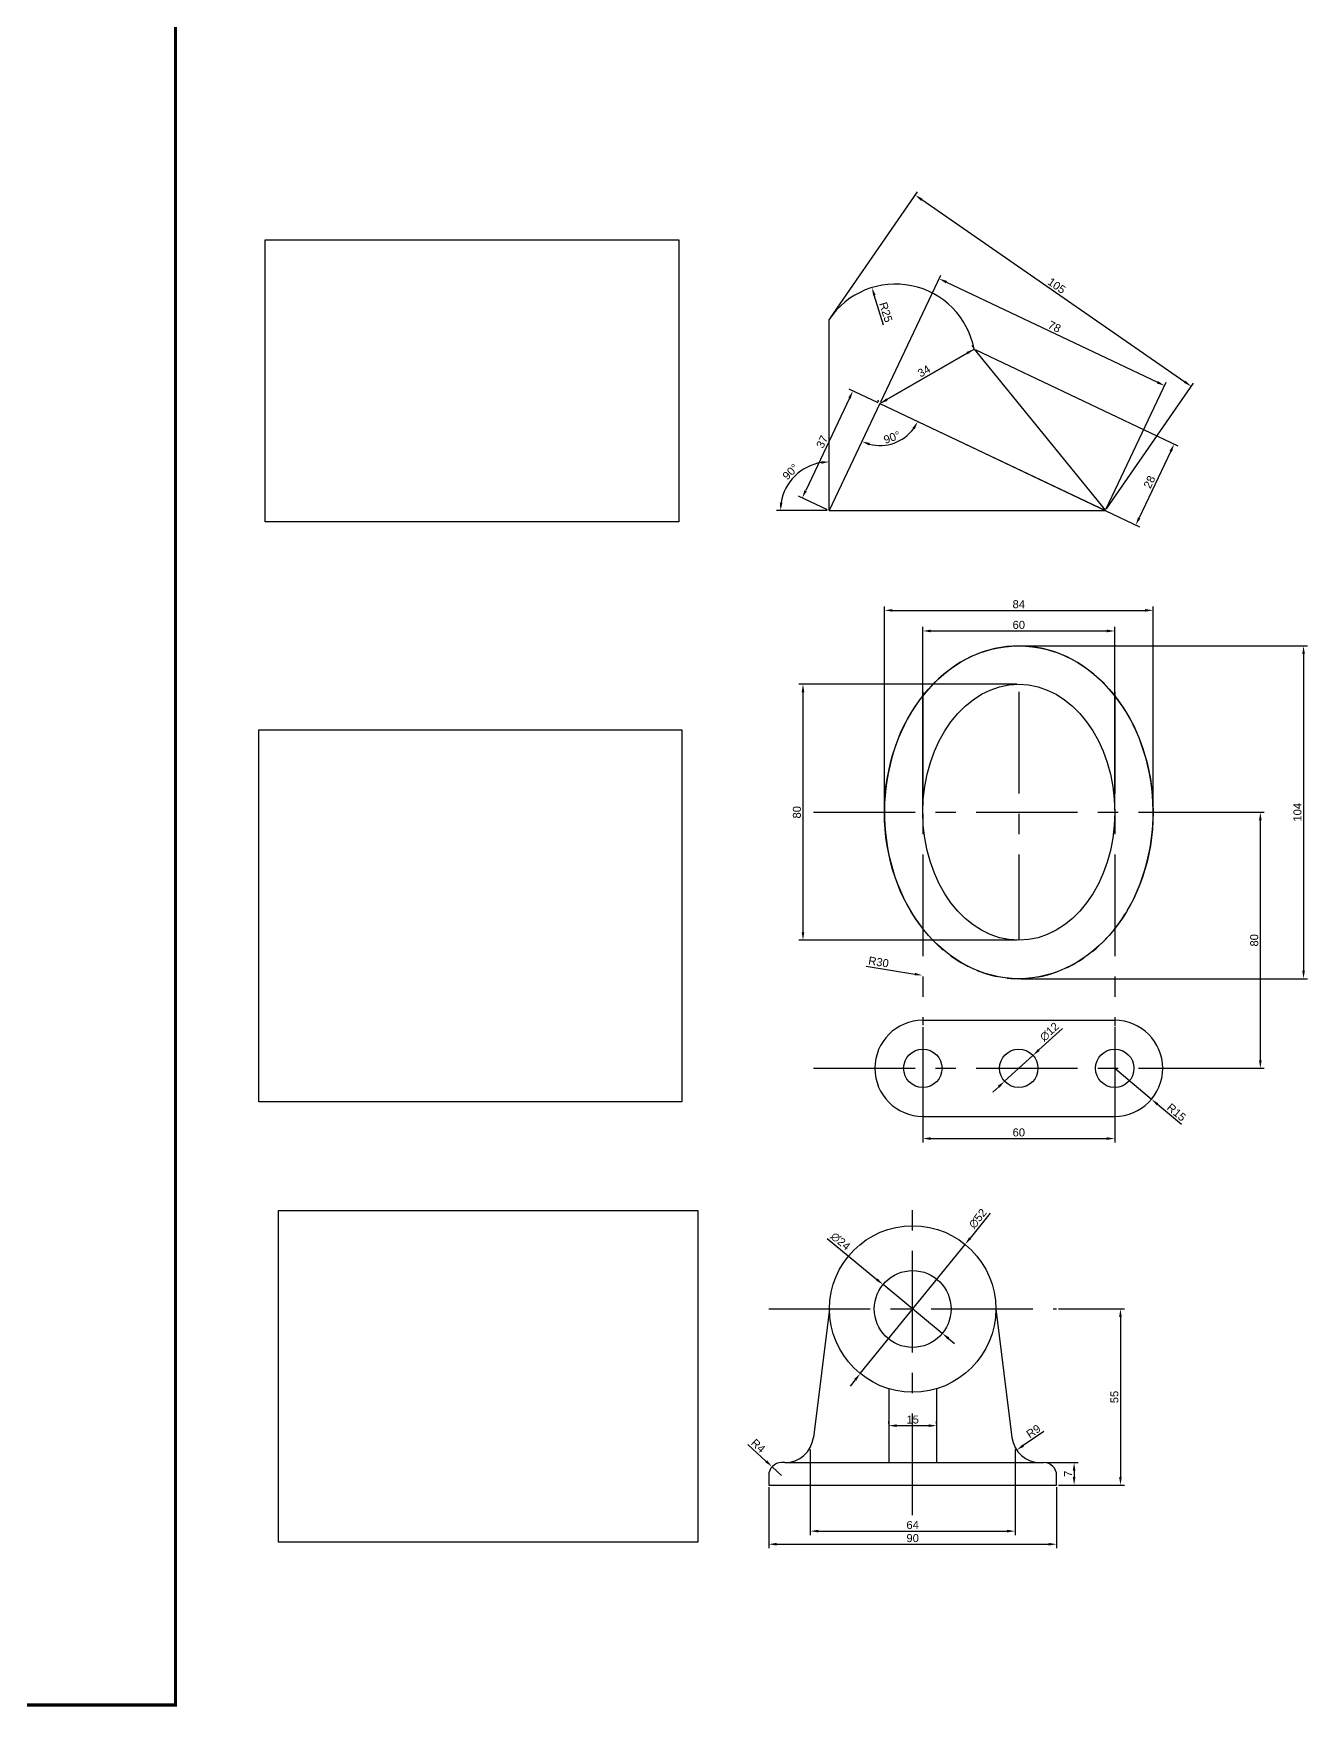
# Model space of a CAD drawing. Header units: millimetres. Extents: x -11 to 1152, y -49 to 996.
# Drawn here: x 753 to 1152, y -49 to 473 of the extents above; entities that cross this region are included whole.
import ezdxf

# ---------------------------------------------------------------- set-up
doc = ezdxf.new("R2010")
doc.units = ezdxf.units.MM
doc.linetypes.add('CENTER', pattern=[50.8, 31.75, -6.35, 6.35, -6.35])
doc.linetypes.add('HIDDEN', pattern=[9.525, 6.35, -3.175])
for name, color, linetype in [('不可见的轮廓线', 4, 'HIDDEN'), ('中心线', 1, 'CENTER'), ('尺寸线', 5, 'Continuous'), ('标题栏', 7, 'Continuous')]:
    doc.layers.add(name, color=color, linetype=linetype)
doc.layers.add('可见的轮廓线', color=3, linetype='Continuous', lineweight=30)
doc.styles.get("Standard").update_dxf_attribs({"font": 'arial.ttf'})
doc.dimstyles.new('ISO-25', dxfattribs={"dimtxt": 2.5, "dimasz": 2.5, "dimexe": 1.25, "dimexo": 0.625, "dimtad": 1, "dimdec": 0, "dimtxsty": 'Standard', "dimcen": 2.5, "dimadec": 0, "dimazin": 0, "dimtfac": 1, "dimtdec": 0, "dimtmove": 0, "dimatfit": 3, "dimfxl": 1, "dimarcsym": 0})
picture_1 = doc.add_image_def('image9.jpg', size_in_pixel=(553, 437))
picture_2 = doc.add_image_def('image10.jpg', size_in_pixel=(554, 487))
picture_3 = doc.add_image_def('image11.jpg', size_in_pixel=(554, 377))

# ---------------------------------------------------------------- blocks, each defined once
blk = doc.blocks.new('*D96')
at = {"layer": 'Defpoints', "color": 0, "transparency": 16777216}
for p in [(984.3, 25.49), (987.24, 22.78)]:
    blk.add_point(p, dxfattribs=at)
at = {"layer": '尺寸线', "color": 0, "lineweight": -2, "transparency": 16777216}
for p, q in [((976.75, 32.45), (982.46, 27.18)), ((987.24, 22.78), (984.3, 25.49))]:
    blk.add_line(p, q, dxfattribs=at)
at = {"layer": '尺寸线', "color": 0, "transparency": 16777216}
blk.add_solid([(982.75, 27.49), (982.18, 26.88), (984.3, 25.49)], dxfattribs=at)
at = {"layer": '尺寸线', "color": 0, "transparency": 16777216, "insert": (979.96, 32.04), "char_height": 2.5, "attachment_point": 5, "rotation": 317.3446}
blk.add_mtext('R4', dxfattribs=at)
blk = doc.blocks.new('*D97')
at = {"layer": 'Defpoints', "color": 0, "transparency": 16777216}
for p in [(1068.19, 35.78), (1060.76, 30.7)]:
    blk.add_point(p, dxfattribs=at)
at = {"layer": '尺寸线', "color": 0, "lineweight": -2, "transparency": 16777216}
blk.add_line((1069.25, 36.5), (1062.82, 32.11), dxfattribs=at)
at = {"layer": '尺寸线', "color": 0, "transparency": 16777216}
blk.add_solid([(1062.59, 32.45), (1063.06, 31.77), (1060.76, 30.7)], dxfattribs=at)
at = {"layer": '尺寸线', "color": 0, "transparency": 16777216, "insert": (1066, 36.58), "char_height": 2.5, "attachment_point": 5, "rotation": 34.3525}
blk.add_mtext('R9', dxfattribs=at)
blk = doc.blocks.new('*D98')
at = {"layer": 'Defpoints', "color": 0, "transparency": 16777216}
for p in [(1018.98, 82.4), (1037.51, 67.15)]:
    blk.add_point(p, dxfattribs=at)
at = {"layer": '尺寸线', "color": 0, "lineweight": -2, "transparency": 16777216}
for p, q in [((1001.5, 96.79), (1017.05, 83.99)), ((1037.51, 67.15), (1018.98, 82.4)), ((1039.44, 65.56), (1041.37, 63.98))]:
    blk.add_line(p, q, dxfattribs=at)
at = {"layer": '尺寸线', "color": 0, "transparency": 16777216}
for points in [[(1017.31, 84.31), (1016.78, 83.67), (1018.98, 82.4)], [(1039.7, 65.89), (1039.18, 65.24), (1037.51, 67.15)]]:
    blk.add_solid(points, dxfattribs=at)
at = {"layer": '尺寸线', "color": 0, "transparency": 16777216, "insert": (1005.67, 95.91), "char_height": 2.5, "attachment_point": 5, "rotation": 320.5459}
blk.add_mtext('∅24', dxfattribs=at)
blk = doc.blocks.new('*D99')
at = {"layer": 'Defpoints', "color": 0, "transparency": 16777216}
for p in [(1044.62, 94.97), (1011.86, 54.59)]:
    blk.add_point(p, dxfattribs=at)
at = {"layer": '尺寸线', "color": 0, "lineweight": -2, "transparency": 16777216}
for p, q in [((1052.52, 104.7), (1046.2, 96.91)), ((1011.86, 54.59), (1044.62, 94.97)), ((1010.29, 52.65), (1008.71, 50.71))]:
    blk.add_line(p, q, dxfattribs=at)
at = {"layer": '尺寸线', "color": 0, "transparency": 16777216}
for points in [[(1045.88, 97.17), (1046.52, 96.65), (1044.62, 94.97)], [(1009.96, 52.91), (1010.61, 52.38), (1011.86, 54.59)]]:
    blk.add_solid(points, dxfattribs=at)
at = {"layer": '尺寸线', "color": 0, "transparency": 16777216, "insert": (1048.61, 103.02), "char_height": 2.5, "attachment_point": 5, "rotation": 50.9475}
blk.add_mtext('∅52', dxfattribs=at)
blk = doc.blocks.new('*D100')
at = {"layer": 'Defpoints', "color": 0, "transparency": 16777216}
for p in [(1020.74, 38.33), (1035.74, 38.33), (1035.74, 38.33)]:
    blk.add_point(p, dxfattribs=at)
at = {"layer": '尺寸线', "color": 0, "lineweight": -2, "transparency": 16777216}
for p, q in [((1020.74, 38.96), (1020.74, 39.58)), ((1023.24, 38.33), (1033.24, 38.33)), ((1035.74, 38.96), (1035.74, 39.58))]:
    blk.add_line(p, q, dxfattribs=at)
at = {"layer": '尺寸线', "color": 0, "transparency": 16777216}
for points in [[(1023.24, 38.75), (1023.24, 37.91), (1020.74, 38.33)], [(1033.24, 38.75), (1033.24, 37.91), (1035.74, 38.33)]]:
    blk.add_solid(points, dxfattribs=at)
at = {"layer": '尺寸线', "color": 0, "transparency": 16777216, "insert": (1028.24, 40.23), "char_height": 2.5, "attachment_point": 5}
blk.add_mtext('15', dxfattribs=at)
blk = doc.blocks.new('*D101')
at = {"layer": 'Defpoints', "color": 0, "transparency": 16777216}
for p in [(983.24, 19.78), (1073.24, 19.78), (1073.24, 1.28)]:
    blk.add_point(p, dxfattribs=at)
at = {"layer": '尺寸线', "color": 0, "lineweight": -2, "transparency": 16777216}
for p, q in [((983.24, 19.15), (983.24, 0.03)), ((1073.24, 19.15), (1073.24, 0.03)), ((985.74, 1.28), (1070.74, 1.28))]:
    blk.add_line(p, q, dxfattribs=at)
at = {"layer": '尺寸线', "color": 0, "transparency": 16777216}
for points in [[(985.74, 1.7), (985.74, 0.86), (983.24, 1.28)], [(1070.74, 1.7), (1070.74, 0.86), (1073.24, 1.28)]]:
    blk.add_solid(points, dxfattribs=at)
at = {"layer": '尺寸线', "color": 0, "transparency": 16777216, "insert": (1028.24, 3.18), "char_height": 2.5, "attachment_point": 5}
blk.add_mtext('90', dxfattribs=at)
blk = doc.blocks.new('*D102')
at = {"layer": 'Defpoints', "color": 0, "transparency": 16777216}
for p in [(996.24, 31.55), (1060.24, 31.55), (1060.24, 5.39)]:
    blk.add_point(p, dxfattribs=at)
at = {"layer": '尺寸线', "color": 0, "lineweight": -2, "transparency": 16777216}
for p, q in [((996.24, 30.93), (996.24, 4.14)), ((1060.24, 30.93), (1060.24, 4.14)), ((998.74, 5.39), (1057.74, 5.39))]:
    blk.add_line(p, q, dxfattribs=at)
at = {"layer": '尺寸线', "color": 0, "transparency": 16777216}
for points in [[(998.74, 5.8), (998.74, 4.97), (996.24, 5.39)], [(1057.74, 5.8), (1057.74, 4.97), (1060.24, 5.39)]]:
    blk.add_solid(points, dxfattribs=at)
at = {"layer": '尺寸线', "color": 0, "transparency": 16777216, "insert": (1028.24, 7.29), "char_height": 2.5, "attachment_point": 5}
blk.add_mtext('64', dxfattribs=at)
blk = doc.blocks.new('*D103')
at = {"layer": 'Defpoints', "color": 0, "transparency": 16777216}
for p in [(1069.24, 26.78), (1073.24, 19.78), (1078.71, 19.78)]:
    blk.add_point(p, dxfattribs=at)
at = {"layer": '尺寸线', "color": 0, "lineweight": -2, "transparency": 16777216}
for p, q in [((1069.87, 26.78), (1079.96, 26.78)), ((1078.71, 24.28), (1078.71, 22.28)), ((1073.87, 19.78), (1079.96, 19.78))]:
    blk.add_line(p, q, dxfattribs=at)
at = {"layer": '尺寸线', "color": 0, "transparency": 16777216}
for points in [[(1078.29, 24.28), (1079.13, 24.28), (1078.71, 26.78)], [(1078.29, 22.28), (1079.13, 22.28), (1078.71, 19.78)]]:
    blk.add_solid(points, dxfattribs=at)
at = {"layer": '尺寸线', "color": 0, "transparency": 16777216, "insert": (1076.84, 23.28), "char_height": 2.5, "attachment_point": 5, "rotation": 90}
blk.add_mtext('7', dxfattribs=at)
blk = doc.blocks.new('*D104')
at = {"layer": 'Defpoints', "color": 0, "transparency": 16777216}
for p in [(1073.24, 74.78), (1073.24, 19.78), (1093.2, 19.78)]:
    blk.add_point(p, dxfattribs=at)
at = {"layer": '尺寸线', "color": 0, "lineweight": -2, "transparency": 16777216}
for p, q in [((1073.87, 74.78), (1094.45, 74.78)), ((1093.2, 72.28), (1093.2, 22.28)), ((1073.87, 19.78), (1094.45, 19.78))]:
    blk.add_line(p, q, dxfattribs=at)
at = {"layer": '尺寸线', "color": 0, "transparency": 16777216}
for points in [[(1092.79, 72.28), (1093.62, 72.28), (1093.2, 74.78)], [(1092.79, 22.28), (1093.62, 22.28), (1093.2, 19.78)]]:
    blk.add_solid(points, dxfattribs=at)
at = {"layer": '尺寸线', "color": 0, "transparency": 16777216, "insert": (1091.31, 47.28), "char_height": 2.5, "attachment_point": 5, "rotation": 90}
blk.add_mtext('55', dxfattribs=at)
blk = doc.blocks.new('*D105')
at = {"layer": 'Defpoints', "color": 0, "transparency": 16777216}
for p in [(1061.42, 281.97), (1061.42, 177.97), (1150.44, 177.97)]:
    blk.add_point(p, dxfattribs=at)
at = {"layer": '尺寸线', "color": 0, "lineweight": -2, "transparency": 16777216}
for p, q in [((1062.04, 281.97), (1151.69, 281.97)), ((1150.44, 279.47), (1150.44, 180.47)), ((1062.04, 177.97), (1151.69, 177.97))]:
    blk.add_line(p, q, dxfattribs=at)
at = {"layer": '尺寸线', "color": 0, "transparency": 16777216}
for points in [[(1150.03, 279.47), (1150.86, 279.47), (1150.44, 281.97)], [(1150.03, 180.47), (1150.86, 180.47), (1150.44, 177.97)]]:
    blk.add_solid(points, dxfattribs=at)
at = {"layer": '尺寸线', "color": 0, "transparency": 16777216, "insert": (1148.54, 229.97), "char_height": 2.5, "attachment_point": 5, "rotation": 90}
blk.add_mtext('104', dxfattribs=at)
blk = doc.blocks.new('*D106')
at = {"layer": 'Defpoints', "color": 0, "transparency": 16777216}
for p in [(1103.42, 229.97), (1106.42, 149.97), (1136.93, 149.97)]:
    blk.add_point(p, dxfattribs=at)
at = {"layer": '尺寸线', "color": 0, "lineweight": -2, "transparency": 16777216}
for p, q in [((1104.04, 229.97), (1138.18, 229.97)), ((1136.93, 227.47), (1136.93, 152.47)), ((1107.04, 149.97), (1138.18, 149.97))]:
    blk.add_line(p, q, dxfattribs=at)
at = {"layer": '尺寸线', "color": 0, "transparency": 16777216}
for points in [[(1136.52, 227.47), (1137.35, 227.47), (1136.93, 229.97)], [(1136.52, 152.47), (1137.35, 152.47), (1136.93, 149.97)]]:
    blk.add_solid(points, dxfattribs=at)
at = {"layer": '尺寸线', "color": 0, "transparency": 16777216, "insert": (1135.03, 189.97), "char_height": 2.5, "attachment_point": 5, "rotation": 90}
blk.add_mtext('80', dxfattribs=at)
blk = doc.blocks.new('*D107')
at = {"layer": 'Defpoints', "color": 0, "transparency": 16777216}
for p in [(1031.42, 163.49), (1091.42, 163.49), (1091.42, 128.03)]:
    blk.add_point(p, dxfattribs=at)
at = {"layer": '尺寸线', "color": 0, "lineweight": -2, "transparency": 16777216}
for p, q in [((1031.42, 162.86), (1031.42, 126.78)), ((1091.42, 162.86), (1091.42, 126.78)), ((1033.92, 128.03), (1088.92, 128.03))]:
    blk.add_line(p, q, dxfattribs=at)
at = {"layer": '尺寸线', "color": 0, "transparency": 16777216}
for points in [[(1033.92, 128.45), (1033.92, 127.61), (1031.42, 128.03)], [(1088.92, 128.45), (1088.92, 127.61), (1091.42, 128.03)]]:
    blk.add_solid(points, dxfattribs=at)
at = {"layer": '尺寸线', "color": 0, "transparency": 16777216, "insert": (1061.42, 129.93), "char_height": 2.5, "attachment_point": 5}
blk.add_mtext('60', dxfattribs=at)
blk = doc.blocks.new('*D108')
at = {"layer": 'Defpoints', "color": 0, "transparency": 16777216}
for p in [(1061.42, 269.97), (993.95, 189.97), (1061.42, 189.97)]:
    blk.add_point(p, dxfattribs=at)
at = {"layer": '尺寸线', "color": 0, "lineweight": -2, "transparency": 16777216}
for p, q in [((1060.79, 269.97), (992.7, 269.97)), ((993.95, 267.47), (993.95, 192.47)), ((1060.79, 189.97), (992.7, 189.97))]:
    blk.add_line(p, q, dxfattribs=at)
at = {"layer": '尺寸线', "color": 0, "transparency": 16777216}
for points in [[(993.53, 267.47), (994.36, 267.47), (993.95, 269.97)], [(993.53, 192.47), (994.36, 192.47), (993.95, 189.97)]]:
    blk.add_solid(points, dxfattribs=at)
at = {"layer": '尺寸线', "color": 0, "transparency": 16777216, "insert": (992.05, 229.97), "char_height": 2.5, "attachment_point": 5, "rotation": 90}
blk.add_mtext('80', dxfattribs=at)
blk = doc.blocks.new('*D109')
at = {"layer": 'Defpoints', "color": 0, "transparency": 16777216}
for p in [(1065.85, 154.01), (1056.98, 145.92)]:
    blk.add_point(p, dxfattribs=at)
at = {"layer": '尺寸线', "color": 0, "lineweight": -2, "transparency": 16777216}
for p, q in [((1075.1, 162.46), (1067.69, 155.7)), ((1056.98, 145.92), (1065.85, 154.01)), ((1055.14, 144.24), (1053.29, 142.55))]:
    blk.add_line(p, q, dxfattribs=at)
at = {"layer": '尺寸线', "color": 0, "transparency": 16777216}
for points in [[(1067.41, 156.01), (1067.97, 155.39), (1065.85, 154.01)], [(1054.86, 144.55), (1055.42, 143.93), (1056.98, 145.92)]]:
    blk.add_solid(points, dxfattribs=at)
at = {"layer": '尺寸线', "color": 0, "transparency": 16777216, "insert": (1070.99, 161.38), "char_height": 2.5, "attachment_point": 5, "rotation": 42.3858}
blk.add_mtext('∅12', dxfattribs=at)
blk = doc.blocks.new('*D110')
at = {"layer": 'Defpoints', "color": 0, "transparency": 16777216}
for p in [(1091.42, 149.97), (1102.9, 140.32)]:
    blk.add_point(p, dxfattribs=at)
at = {"layer": '尺寸线', "color": 0, "lineweight": -2, "transparency": 16777216}
for p, q in [((1091.42, 149.97), (1102.9, 140.32)), ((1112.27, 132.44), (1104.81, 138.71))]:
    blk.add_line(p, q, dxfattribs=at)
at = {"layer": '尺寸线', "color": 0, "transparency": 16777216}
blk.add_solid([(1105.08, 139.03), (1104.54, 138.39), (1102.9, 140.32)], dxfattribs=at)
at = {"layer": '尺寸线', "color": 0, "transparency": 16777216, "insert": (1110.72, 136.22), "char_height": 2.5, "attachment_point": 5, "rotation": 319.9436}
blk.add_mtext('R15', dxfattribs=at)
blk = doc.blocks.new('*D111')
at = {"layer": 'Defpoints', "color": 0, "transparency": 16777216}
for p in [(1001.79, 183.84), (1031.39, 178.98)]:
    blk.add_point(p, dxfattribs=at)
at = {"layer": '尺寸线', "color": 0, "lineweight": -2, "transparency": 16777216}
blk.add_line((1013.72, 181.88), (1028.93, 179.39), dxfattribs=at)
at = {"layer": '尺寸线', "color": 0, "transparency": 16777216}
blk.add_solid([(1028.99, 179.8), (1028.86, 178.98), (1031.39, 178.98)], dxfattribs=at)
at = {"layer": '尺寸线', "color": 0, "transparency": 16777216, "insert": (1017.59, 183.18), "char_height": 2.5, "attachment_point": 5, "rotation": 350.6881}
blk.add_mtext('R30', dxfattribs=at)
blk = doc.blocks.new('*D112')
at = {"layer": 'Defpoints', "color": 0, "transparency": 16777216}
for p in [(1015.52, 393.89), (1022.88, 370), (1103.42, 293.06), (1019.42, 229.97), (1103.42, 229.97)]:
    blk.add_point(p, dxfattribs=at)
at = {"layer": '尺寸线', "color": 0, "lineweight": -2, "transparency": 16777216}
for p, q in [((1019.12, 382.19), (1016.25, 391.5)), ((1019.42, 230.59), (1019.42, 294.31)), ((1021.92, 293.06), (1100.92, 293.06)), ((1103.42, 230.59), (1103.42, 294.31))]:
    blk.add_line(p, q, dxfattribs=at)
at = {"layer": '尺寸线', "color": 0, "transparency": 16777216}
for points in [[(1016.65, 391.62), (1015.85, 391.38), (1015.52, 393.89)], [(1021.92, 293.47), (1021.92, 292.64), (1019.42, 293.06)], [(1100.92, 293.47), (1100.92, 292.64), (1103.42, 293.06)]]:
    blk.add_solid(points, dxfattribs=at)
at = {"layer": '尺寸线', "color": 0, "transparency": 16777216, "insert": (1019.87, 386.21), "char_height": 2.5, "attachment_point": 5, "rotation": 287.1209}
blk.add_mtext('R25', dxfattribs=at)
at = {"layer": '尺寸线', "color": 0, "transparency": 16777216, "insert": (1061.42, 294.96), "char_height": 2.5, "attachment_point": 5}
blk.add_mtext('84', dxfattribs=at)
blk = doc.blocks.new('*D113')
at = {"layer": 'Defpoints', "color": 0, "transparency": 16777216}
for p in [(1018.01, 357.64), (993.72, 328.21), (1002.15, 324.21), (1091.42, 286.61), (1031.42, 229.97), (1091.42, 229.97)]:
    blk.add_point(p, dxfattribs=at)
at = {"layer": '尺寸线', "color": 0, "lineweight": -2, "transparency": 16777216}
for p, q in [((1017.44, 357.91), (1008.44, 362.18)), ((1008.5, 359.38), (994.79, 330.47)), ((1001.59, 324.48), (992.59, 328.75)), ((1031.42, 230.59), (1031.42, 287.86)), ((1091.42, 230.59), (1091.42, 287.86)), ((1033.92, 286.61), (1088.92, 286.61))]:
    blk.add_line(p, q, dxfattribs=at)
at = {"layer": '尺寸线', "color": 0, "transparency": 16777216}
for points in [[(1008.13, 359.56), (1008.88, 359.21), (1009.57, 361.64)], [(994.41, 330.65), (995.16, 330.29), (993.72, 328.21)], [(1033.92, 287.03), (1033.92, 286.19), (1031.42, 286.61)], [(1088.92, 287.03), (1088.92, 286.19), (1091.42, 286.61)]]:
    blk.add_solid(points, dxfattribs=at)
at = {"layer": '尺寸线', "color": 0, "transparency": 16777216, "insert": (999.93, 345.74), "char_height": 2.5, "attachment_point": 5, "rotation": 64.6223}
blk.add_mtext('37', dxfattribs=at)
at = {"layer": '尺寸线', "color": 0, "transparency": 16777216, "insert": (1061.42, 288.51), "char_height": 2.5, "attachment_point": 5}
blk.add_mtext('60', dxfattribs=at)
blk = doc.blocks.new('*D114')
at = {"layer": 'Defpoints', "color": 0, "transparency": 16777216}
for p in [(1047.44, 374.67), (1018.01, 357.64), (1018.01, 357.64)]:
    blk.add_point(p, dxfattribs=at)
at = {"layer": '尺寸线', "color": 0, "lineweight": -2, "transparency": 16777216}
for p, q in [((1045.27, 373.42), (1020.17, 358.89)), ((1047.12, 375.21), (1046.81, 375.76)), ((1017.7, 358.18), (1017.38, 358.72))]:
    blk.add_line(p, q, dxfattribs=at)
at = {"layer": '尺寸线', "color": 0, "transparency": 16777216}
for points in [[(1045.06, 373.78), (1045.48, 373.06), (1047.44, 374.67)], [(1019.96, 359.25), (1020.38, 358.53), (1018.01, 357.64)]]:
    blk.add_solid(points, dxfattribs=at)
at = {"layer": '尺寸线', "color": 0, "transparency": 16777216, "insert": (1031.77, 367.8), "char_height": 2.5, "attachment_point": 5, "rotation": 30.0619}
blk.add_mtext('34', dxfattribs=at)
blk = doc.blocks.new('*D115')
at = {"layer": 'Defpoints', "color": 0, "transparency": 16777216}
for p in [(1107, 363.25), (1018.01, 357.64), (1088.48, 324.21)]:
    blk.add_point(p, dxfattribs=at)
at = {"layer": '尺寸线', "color": 0, "lineweight": -2, "transparency": 16777216}
for p, q in [((1018.28, 358.21), (1037.06, 397.81)), ((1038.79, 395.61), (1104.74, 364.32)), ((1088.75, 324.78), (1107.54, 364.38))]:
    blk.add_line(p, q, dxfattribs=at)
at = {"layer": '尺寸线', "color": 0, "transparency": 16777216}
for points in [[(1038.97, 395.99), (1038.61, 395.23), (1036.53, 396.68)], [(1104.92, 364.7), (1104.56, 363.95), (1107, 363.25)]]:
    blk.add_solid(points, dxfattribs=at)
at = {"layer": '尺寸线', "color": 0, "transparency": 16777216, "insert": (1072.58, 381.68), "char_height": 2.5, "attachment_point": 5, "rotation": 334.6223}
blk.add_mtext('78', dxfattribs=at)
blk = doc.blocks.new('*D116')
at = {"layer": 'Defpoints', "color": 0, "transparency": 16777216}
for p in [(1002.15, 383.98), (1115.36, 363.03), (1088.48, 324.21)]:
    blk.add_point(p, dxfattribs=at)
at = {"layer": '尺寸线', "color": 0, "lineweight": -2, "transparency": 16777216}
for p, q in [((1002.51, 384.49), (1029.74, 423.83)), ((1031.08, 421.38), (1113.3, 364.46)), ((1088.84, 324.73), (1116.07, 364.06))]:
    blk.add_line(p, q, dxfattribs=at)
at = {"layer": '尺寸线', "color": 0, "transparency": 16777216}
for points in [[(1031.32, 421.72), (1030.85, 421.03), (1029.03, 422.8)], [(1113.54, 364.8), (1113.07, 364.11), (1115.36, 363.03)]]:
    blk.add_solid(points, dxfattribs=at)
at = {"layer": '尺寸线', "color": 0, "transparency": 16777216, "insert": (1073.27, 394.48), "char_height": 2.5, "attachment_point": 5, "rotation": 325.3054}
blk.add_mtext('105', dxfattribs=at)
blk = doc.blocks.new('*D117')
at = {"layer": 'Defpoints', "color": 0, "transparency": 16777216}
for p in [(1047.44, 374.67), (1035.43, 349.38), (1097.99, 319.7)]:
    blk.add_point(p, dxfattribs=at)
at = {"layer": '尺寸线', "color": 0, "lineweight": -2, "transparency": 16777216}
for p, q in [((1048, 374.41), (1111.12, 344.47)), ((1036, 349.11), (1099.12, 319.17)), ((1108.91, 342.74), (1099.06, 321.96))]:
    blk.add_line(p, q, dxfattribs=at)
at = {"layer": '尺寸线', "color": 0, "transparency": 16777216}
for points in [[(1108.54, 342.92), (1109.29, 342.56), (1109.99, 345)], [(1098.68, 322.14), (1099.43, 321.78), (1097.99, 319.7)]]:
    blk.add_solid(points, dxfattribs=at)
at = {"layer": '尺寸线', "color": 0, "transparency": 16777216, "insert": (1102.27, 333.17), "char_height": 2.5, "attachment_point": 5, "rotation": 64.6223}
blk.add_mtext('28', dxfattribs=at)
blk = doc.blocks.new('*D118')
at = {"layer": 'Defpoints', "color": 0, "transparency": 16777216}
for p in [(1002.15, 383.98), (994.53, 337.41), (1002.15, 324.21), (1002.15, 324.21), (1088.48, 324.21)]:
    blk.add_point(p, dxfattribs=at)
at = {"layer": '尺寸线', "color": 0, "lineweight": -2, "transparency": 16777216}
blk.add_line((1001.53, 324.21), (985.66, 324.21), dxfattribs=at)
blk.add_arc((1002.15, 324.21), 15.24, 99.4104, 170.5896, dxfattribs=at)
at = {"layer": '尺寸线', "color": 0, "transparency": 16777216}
for points in [[(999.63, 339.66), (999.69, 338.83), (1002.15, 339.45)], [(987.53, 326.67), (986.7, 326.74), (986.91, 324.21)]]:
    blk.add_solid(points, dxfattribs=at)
at = {"layer": '尺寸线', "color": 0, "transparency": 16777216, "insert": (990.03, 336.33), "char_height": 2.5, "attachment_point": 5, "rotation": 45}
blk.add_mtext('90°', dxfattribs=at)
blk = doc.blocks.new('*D119')
at = {"layer": 'Defpoints', "color": 0, "transparency": 16777216}
for p in [(1018.01, 357.64), (1018.01, 357.64), (1019.06, 344.59), (1002.15, 324.21), (1088.48, 324.21)]:
    blk.add_point(p, dxfattribs=at)
at = {"layer": '尺寸线', "color": 0, "lineweight": -2, "transparency": 16777216}
blk.add_arc((1018.01, 357.64), 13.09, 255.5812, 323.6633, dxfattribs=at)
at = {"layer": '尺寸线', "color": 0, "transparency": 16777216}
for points in [[(1028.2, 350.1), (1028.91, 349.67), (1029.84, 352.03)], [(1014.61, 344.57), (1014.89, 345.36), (1012.4, 345.81)]]:
    blk.add_solid(points, dxfattribs=at)
at = {"layer": '尺寸线', "color": 0, "transparency": 16777216, "insert": (1021.77, 347.1), "char_height": 2.5, "attachment_point": 5, "rotation": 19.6223}
blk.add_mtext('90°', dxfattribs=at)

msp = doc.modelspace()

# ---------------------------------------------------------------- linework, layer by layer
at = {"layer": '不可见的轮廓线'}
msp.add_ellipse((1061.42, 229.97), major_axis=(0, -52), ratio=0.807692, start_param=5.346509, end_param=7.219861, dxfattribs=at)
at = {"layer": '中心线'}
for p, q in [((1031.42, 267.56), (1031.42, 163.49)), ((1061.42, 267.56), (1061.42, 189.97)), ((1091.42, 267.56), (1091.42, 163.18)), ((997.27, 229.97), (1124.04, 229.97)), ((997.27, 149.97), (1124.04, 149.97)), ((1028.24, 10.36), (1028.24, 106.84)), ((983.24, 74.78), (1073.24, 74.78))]:
    msp.add_line(p, q, dxfattribs=at)
at = {"layer": '可见的轮廓线'}
for p, q in [((1002.15, 324.21), (1002.15, 383.98)), ((1018.01, 357.64), (1047.44, 374.67)), ((1047.44, 374.67), (1088.48, 324.21)), ((1018.01, 357.64), (1002.15, 324.21)), ((1018.01, 357.64), (1088.48, 324.21)), ((1002.15, 324.21), (1088.48, 324.21)), ((1031.42, 164.97), (1091.42, 164.97)), ((1031.42, 164.97), (1061.42, 164.97)), ((1061.42, 164.97), (1091.42, 164.97)), ((1031.42, 134.97), (1091.42, 134.97)), ((1002.24, 74.78), (997.23, 34.66)), ((1054.24, 74.78), (1059.26, 34.66)), ((1020.74, 49.88), (1020.74, 26.78)), ((1035.74, 49.88), (1035.74, 26.78)), ((988.3, 26.78), (987.24, 26.78)), ((988.3, 26.78), (1069.24, 26.78)), ((1068.19, 26.78), (1069.24, 26.78)), ((983.24, 22.78), (983.24, 19.78)), ((1073.24, 19.78), (1073.24, 22.78)), ((983.24, 19.78), (1073.24, 19.78))]:
    msp.add_line(p, q, dxfattribs=at)
for centre, radius in [((1031.42, 149.97), 6), ((1061.42, 149.97), 6), ((1091.42, 149.97), 6), ((1028.24, 74.78), 26), ((1028.24, 74.78), 12)]:
    msp.add_circle(centre, radius, dxfattribs=at)
for centre, radius, start, end in [((1022.88, 370), 25, 10.7801, 145.9973), ((1031.42, 149.97), 15, 90, 270), ((1091.42, 149.97), 15, 270, 90), ((988.3, 35.78), 9, 270, 352.875), ((1068.19, 35.78), 9, 187.125, 270), ((987.24, 22.78), 4, 90, 180), ((1069.24, 22.78), 4, 0, 90)]:
    msp.add_arc(centre, radius, start, end, dxfattribs=at)
msp.add_ellipse((1061.42, 229.97), major_axis=(0, -52), ratio=0.807692, start_param=0.936676, end_param=5.346509, dxfattribs=at)
for major_axis, ratio in [((0, -52), 0.807692), ((0, -40), 0.75)]:
    msp.add_ellipse((1061.42, 229.97), major_axis=major_axis, ratio=ratio, dxfattribs=at)
at = {"layer": '标题栏', "const_width": 1}
msp.add_lwpolyline([(318.03, 995.52), (797.79, 995.52), (797.79, -48.93), (318.03, -48.93)], close=True, dxfattribs=at)

# ---------------------------------------------------------------- dimensions: what is measured, and where the dimension line sits
at = {"layer": '尺寸线'}
for p1, p2, distance, picture, middle in [((1002.15, 383.98), (1088.48, 324.21), 47.22, '*D116', (1073.27, 394.48)), ((1018.01, 357.64), (1088.48, 324.21), 43.21, '*D115', (1072.58, 381.68)), ((1047.44, 374.67), (1018.01, 357.64), 0, '*D114', (1031.77, 367.8)), ((1047.44, 374.67), (1035.43, 349.38), 69.23, '*D117', (1102.27, 333.17)), ((1018.01, 357.64), (1002.15, 324.21), -9.34, '*D113', (999.93, 345.74))]:
    dim = msp.add_aligned_dim(p1=p1, p2=p2, distance=distance, dimstyle='ISO-25', dxfattribs=at)
    dim.commit()
    dim.dimension.update_dxf_attribs({"geometry": picture, "text_midpoint": middle})
for base, p1, p2, picture, middle in [((1103.42, 293.06), (1019.42, 229.97), (1103.42, 229.97), '*D112', (1061.42, 294.96)), ((1091.42, 286.61), (1031.42, 229.97), (1091.42, 229.97), '*D113', (1061.42, 288.51)), ((1091.42, 128.03), (1031.42, 163.49), (1091.42, 163.49), '*D107', (1061.42, 129.93)), ((1035.74, 38.33), (1020.74, 38.33), (1035.74, 38.33), '*D100', (1028.24, 40.23)), ((1060.24, 5.39), (996.24, 31.55), (1060.24, 31.55), '*D102', (1028.24, 7.29))]:
    dim = msp.add_linear_dim(base=base, p1=p1, p2=p2, dimstyle='ISO-25', dxfattribs=at)
    dim.commit()
    dim.dimension.update_dxf_attribs({"geometry": picture, "text_midpoint": middle})
for center, mpoint, picture, middle in [((1022.88, 370), (1015.52, 393.89), '*D112', (1018.05, 385.65)), ((1001.79, 183.84), (1031.39, 178.98), '*D111', (1017.28, 181.3)), ((1068.19, 35.78), (1060.76, 30.7), '*D97', (1067.07, 35.01))]:
    dim = msp.add_radius_dim(center=center, mpoint=mpoint, dimstyle='ISO-25', dxfattribs=at)
    dim.commit()
    dim.dimension.update_dxf_attribs({"geometry": picture, "text_midpoint": middle, "dimtype": 164})
for base, line1, line2, picture, middle in [((994.53, 337.41), ((1002.15, 324.21), (1088.48, 324.21)), ((1002.15, 324.21), (1002.15, 383.98)), '*D118', (990.03, 336.33)), ((1019.06, 344.59), ((1018.01, 357.64), (1088.48, 324.21)), ((1018.01, 357.64), (1002.15, 324.21)), '*D119', (1021.77, 347.1))]:
    dim = msp.add_angular_dim_2l(base=base, line1=line1, line2=line2, dimstyle='ISO-25', dxfattribs=at)
    dim.commit()
    dim.dimension.update_dxf_attribs({"geometry": picture, "text_midpoint": middle})
for base, p1, p2, picture, middle in [((1150.44, 177.97), (1061.42, 281.97), (1061.42, 177.97), '*D105', (1148.54, 229.97)), ((993.95, 189.97), (1061.42, 269.97), (1061.42, 189.97), '*D108', (992.05, 229.97)), ((1136.93, 149.97), (1103.42, 229.97), (1106.42, 149.97), '*D106', (1135.03, 189.97)), ((1093.2, 19.78), (1073.24, 74.78), (1073.24, 19.78), '*D104', (1091.31, 47.28)), ((1078.71, 19.78), (1069.24, 26.78), (1073.24, 19.78), '*D103', (1076.84, 23.28))]:
    dim = msp.add_linear_dim(base=base, p1=p1, p2=p2, angle=90, dimstyle='ISO-25', dxfattribs=at)
    dim.commit()
    dim.dimension.update_dxf_attribs({"geometry": picture, "text_midpoint": middle})
for p1, p2, picture, middle in [((1056.98, 145.92), (1065.85, 154.01), '*D109', (1070.99, 161.38)), ((1011.86, 54.59), (1044.62, 94.97), '*D99', (1048.61, 103.02))]:
    dim = msp.add_diameter_dim_2p(p1=p1, p2=p2, dimstyle='ISO-25', dxfattribs=at)
    dim.commit()
    dim.dimension.update_dxf_attribs({"geometry": picture, "text_midpoint": middle})
for center, mpoint, picture, middle in [((1091.42, 149.97), (1102.9, 140.32), '*D110', (1110.72, 136.22)), ((987.24, 22.78), (984.3, 25.49), '*D96', (979.96, 32.04))]:
    dim = msp.add_radius_dim(center=center, mpoint=mpoint, dimstyle='ISO-25', dxfattribs=at)
    dim.commit()
    dim.dimension.update_dxf_attribs({"geometry": picture, "text_midpoint": middle})
dim = msp.add_diameter_dim_2p(p1=(1037.51, 67.15), p2=(1018.98, 82.4), dimstyle='ISO-25', dxfattribs=at)
dim.commit()
dim.dimension.update_dxf_attribs({"geometry": '*D98', "text_midpoint": (1004.41, 94.39), "dimtype": 163})
dim = msp.add_linear_dim(base=(1073.24, 1.28), p1=(983.24, 19.78), p2=(1073.24, 19.78), dimstyle='ISO-25', dxfattribs=at)
dim.commit()
dim.dimension.update_dxf_attribs({"geometry": '*D101', "text_midpoint": (1028.24, 1.28), "dimtype": 160})

# ---------------------------------------------------------------- pictures from other files: only their frames are drawn
at = {"layer": '可见的轮廓线'}
image = msp.add_image(picture_3, insert=(825.78, 320.74), size_in_units=(129.35, 88.03), dxfattribs=at)
image.dxf.flags = 7
at = {"layer": '尺寸线'}
image = msp.add_image(picture_1, insert=(830.01, 1.97), size_in_units=(131.11, 103.61), dxfattribs=at)
image.dxf.flags = 7
at = {"layer": '标题栏'}
image = msp.add_image(picture_2, insert=(823.84, 139.47), size_in_units=(132.24, 116.25), dxfattribs=at)
image.dxf.flags = 7

doc.saveas('drawing.dxf')
